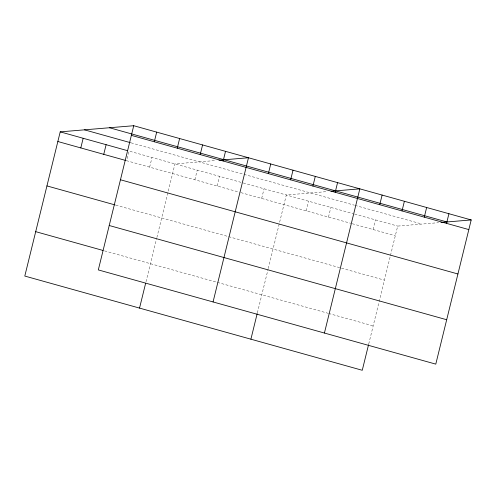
<?xml version="1.0" encoding="UTF-8"?>
<svg xmlns="http://www.w3.org/2000/svg" width="496" height="496" viewBox="0 0 496 496"><rect width="100%" height="100%" fill="white"/><g stroke="black" fill="none" stroke-linecap="round" stroke-linejoin="round"><path stroke-width="0.37" stroke-dasharray="2.48 1.86" d="M149.637 167.146L152.012 157.499M146.01 281.759L156.705 238.198M156.891 237.448L174.958 163.903L215.878 160.481M194.86 179.769L197.228 170.122M217.13 185.988L219.505 176.34M261.677 198.425L264.046 188.778M257.374 312.852L268.069 269.291M268.255 268.541L286.322 194.996L327.242 191.574M306.224 210.862L308.593 201.215M328.495 217.081L330.869 207.433M373.042 229.518L375.41 219.871M368.739 343.945L397.687 226.089L438.607 222.667M131.111 142.86L354.386 205.195M355.124 205.406L421.947 224.062M241.031 182.354L129.059 151.088L126.691 160.735L239.407 192.206M243.257 182.974L353.14 213.652M354.621 214.067L397.687 226.089M240.889 192.622L350.771 223.299M352.253 223.715L395.318 235.736M115.785 205.139L384.412 280.141M104.551 250.883L327.887 313.236M328.625 313.447L373.172 325.884"/><path stroke-width="0.74" d="M133.734 125.717L98.313 269.911L435.786 364.132L471.2 219.939L133.734 125.717L60.214 131.868L24.8 276.061L362.266 370.283L368.553 344.695M80.798 147.92L83.167 138.272M103.745 154.33L106.113 144.683M154.312 141.769L156.68 132.122M177.258 148.174L179.626 138.533M139.537 308.097L145.638 283.266M200.204 154.585L202.573 144.937M223.157 160.989L225.525 151.342M213.057 301.946L248.471 157.753L218.91 160.227M268.373 173.619L270.742 163.971M250.902 339.19L257.188 313.602M290.65 179.837L293.018 170.19M312.92 186.056L315.289 176.409M335.191 192.274L337.565 182.627M324.421 333.039L359.836 188.846L331.03 191.258M379.738 204.712L382.106 195.064M402.014 210.93L404.383 201.283M424.285 217.149L426.653 207.502M446.555 223.367L448.93 213.72M440.882 222.475L471.2 219.939M109.473 127.745L446.939 221.966M131.366 135.365L468.832 229.586M84.475 129.84L130.374 142.65M60.214 131.868L127.577 150.679M57.846 141.515L125.953 160.53M120.46 179.763L457.926 273.984M46.94 185.913L115.047 204.929M109.219 225.506L446.691 319.734M35.706 231.663L103.069 250.468"/></g></svg>
